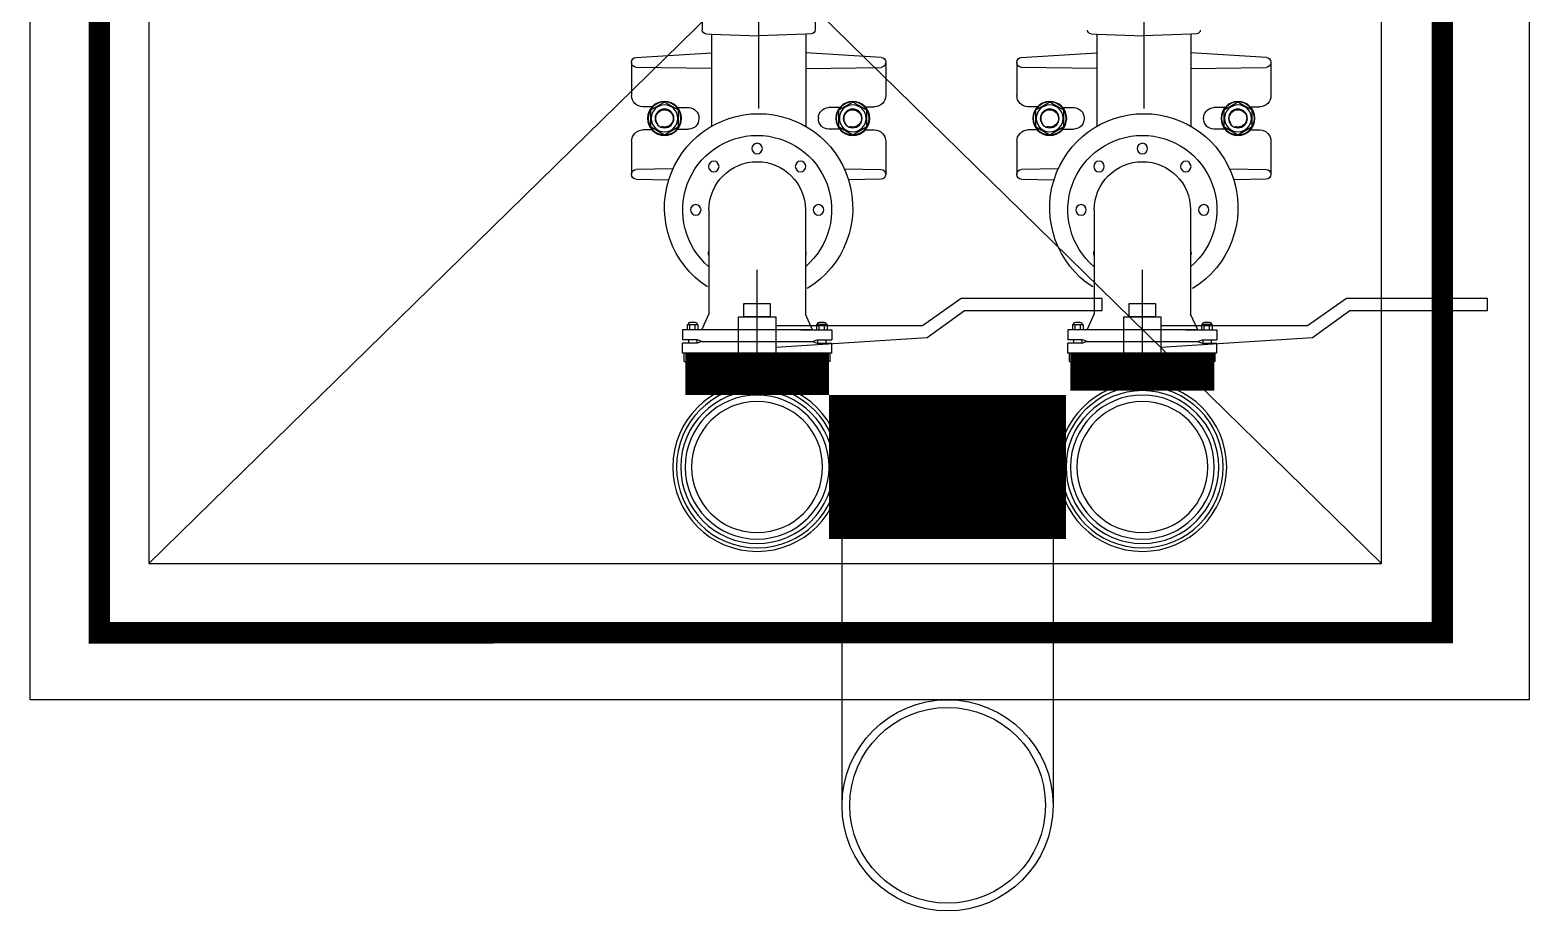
# Model space of a CAD drawing. Header units: metres. Extents: x 4626 to 5839, y 1264 to 1407.
# Drawn here: x 5813.248 to 5814.03, y 1295.098 to 1295.557 of the extents above; entities that cross this region are included whole.
import ezdxf

# ---------------------------------------------------------------- set-up
doc = ezdxf.new("R2010")
doc.units = ezdxf.units.M
doc.layers.get('0').update_dxf_attribs({"lineweight": 9})
doc.layers.add('AMR_IS_Cloaca Primaria', color=7, linetype='Continuous', lineweight=25, true_color=0xa50000)

# ---------------------------------------------------------------- blocks, each defined once
blk = doc.blocks.new('bajada-75')
at = {"linetype": 'Continuous'}
for radius in [0.04209, 0.0398, 0.0375]:
    blk.add_circle((0, 0), radius, dxfattribs=at)
blk = doc.blocks.new('pbp')
for p, q in [((4948.5822, 841.31162), (4948.5822, 840.54202)), ((4949.36351, 841.31162), (4949.36351, 840.54202)), ((4948.65906, 841.24147), (4949.30158, 840.613)), ((4949.30158, 841.24147), (4948.65906, 840.613)), ((4948.78295, 841.17813), (4948.78295, 840.84994)), ((4948.98373, 841.17813), (4948.98373, 840.84994)), ((4948.9543, 840.8973), (4948.9543, 840.89084)), ((4949.01316, 840.8973), (4949.01316, 840.89084)), ((4948.7554, 840.88888), (4948.75842, 840.88876)), ((4948.75842, 840.88876), (4948.78295, 840.88774)), ((4948.75842, 840.88876), (4948.75842, 840.87897)), ((4948.80748, 840.88876), (4948.78295, 840.88774)), ((4948.8105, 840.88888), (4948.80748, 840.88876)), ((4948.80748, 840.88876), (4948.80748, 840.87897)), ((4948.95618, 840.88888), (4948.9592, 840.88876)), ((4948.9592, 840.88876), (4948.9592, 840.87897)), ((4948.9592, 840.88876), (4948.98373, 840.88774)), ((4949.00826, 840.88876), (4948.98373, 840.88774)), ((4949.01128, 840.88888), (4949.00826, 840.88876)), ((4949.00826, 840.88876), (4949.00826, 840.87897)), ((4948.71672, 840.8741), (4948.71672, 840.85673)), ((4948.71903, 840.87654), (4948.75842, 840.87897)), ((4948.75842, 840.87897), (4948.75842, 840.84069)), ((4948.80748, 840.87897), (4948.80748, 840.84069)), ((4948.84687, 840.87654), (4948.80748, 840.87897)), ((4948.84918, 840.8741), (4948.84918, 840.85673)), ((4948.91751, 840.8741), (4948.91751, 840.85673)), ((4948.91981, 840.87654), (4948.9592, 840.87897)), ((4948.9592, 840.87897), (4948.9592, 840.84069)), ((4949.04765, 840.87654), (4949.00826, 840.87897)), ((4949.00826, 840.87897), (4949.00826, 840.84069)), ((4949.04996, 840.8741), (4949.04996, 840.85673)), ((4948.75842, 840.87082), (4948.71914, 840.8714)), ((4948.80748, 840.87082), (4948.84676, 840.8714)), ((4948.9592, 840.87082), (4948.91992, 840.8714)), ((4949.00826, 840.87082), (4949.04754, 840.8714)), ((4948.72737, 840.85076), (4948.72251, 840.85085)), ((4948.72654, 840.84906), (4948.73389, 840.85331)), ((4948.73389, 840.85331), (4948.74125, 840.84906)), ((4948.74061, 840.85054), (4948.74651, 840.85043)), ((4948.82529, 840.85054), (4948.81939, 840.85043)), ((4948.82465, 840.84906), (4948.83201, 840.85331)), ((4948.83201, 840.85331), (4948.83936, 840.84906)), ((4948.83853, 840.85076), (4948.84339, 840.85085)), ((4948.92816, 840.85076), (4948.92329, 840.85085)), ((4948.92732, 840.84906), (4948.93468, 840.85331)), ((4948.93468, 840.85331), (4948.94203, 840.84906)), ((4948.94139, 840.85054), (4948.94729, 840.85043)), ((4949.02607, 840.85054), (4949.02017, 840.85043)), ((4949.02543, 840.84906), (4949.03279, 840.85331)), ((4949.03279, 840.85331), (4949.04015, 840.84906)), ((4949.03931, 840.85076), (4949.04417, 840.85085)), ((4948.72654, 840.84056), (4948.72654, 840.84906)), ((4948.74125, 840.84906), (4948.74125, 840.84056)), ((4948.7518, 840.84503), (4948.7518, 840.84459)), ((4948.8141, 840.84503), (4948.8141, 840.84459)), ((4948.82465, 840.84056), (4948.82465, 840.84906)), ((4948.83936, 840.84906), (4948.83936, 840.84056)), ((4948.92732, 840.84056), (4948.92732, 840.84906)), ((4948.94203, 840.84906), (4948.94203, 840.84056)), ((4948.95258, 840.84503), (4948.95258, 840.84459)), ((4949.01488, 840.84503), (4949.01488, 840.84459)), ((4949.02543, 840.84056), (4949.02543, 840.84906)), ((4949.04015, 840.84906), (4949.04015, 840.84056)), ((4948.72737, 840.83886), (4948.72251, 840.83877)), ((4948.73389, 840.83631), (4948.72654, 840.84056)), ((4948.74125, 840.84056), (4948.73389, 840.83631)), ((4948.74064, 840.83912), (4948.74648, 840.8392)), ((4948.82526, 840.83912), (4948.81942, 840.8392)), ((4948.83201, 840.83631), (4948.82465, 840.84056)), ((4948.83936, 840.84056), (4948.83201, 840.83631)), ((4948.83853, 840.83886), (4948.84339, 840.83877)), ((4948.92816, 840.83886), (4948.92329, 840.83877)), ((4948.93468, 840.83631), (4948.92732, 840.84056)), ((4948.94203, 840.84056), (4948.93468, 840.83631)), ((4948.94142, 840.83912), (4948.94726, 840.8392)), ((4949.02604, 840.83912), (4949.0202, 840.8392)), ((4949.03279, 840.83631), (4949.02543, 840.84056)), ((4949.04015, 840.84056), (4949.03279, 840.83631)), ((4949.03931, 840.83886), (4949.04417, 840.83877)), ((4948.71672, 840.83289), (4948.71672, 840.81563)), ((4948.84918, 840.83289), (4948.84918, 840.81563)), ((4948.91751, 840.83289), (4948.91751, 840.81563)), ((4949.04996, 840.83289), (4949.04996, 840.81563)), ((4948.71913, 840.81317), (4948.73614, 840.81286)), ((4948.73829, 840.8185), (4948.71914, 840.81822)), ((4948.82761, 840.8185), (4948.84676, 840.81822)), ((4948.84677, 840.81317), (4948.82977, 840.81286)), ((4948.91991, 840.81317), (4948.93692, 840.81286)), ((4948.93907, 840.8185), (4948.91992, 840.81822)), ((4949.02839, 840.8185), (4949.04754, 840.81822)), ((4949.04755, 840.81317), (4949.03055, 840.81286)), ((4948.75861, 840.79715), (4948.75861, 840.74282)), ((4948.80884, 840.79715), (4948.80884, 840.74282)), ((4948.95939, 840.79715), (4948.95939, 840.74282)), ((4949.00962, 840.79715), (4949.00962, 840.74282)), ((4948.7549, 840.73466), (4948.75861, 840.74282)), ((4948.81255, 840.73466), (4948.80884, 840.74282)), ((4948.95568, 840.73466), (4948.95939, 840.74282)), ((4949.01333, 840.73466), (4949.00962, 840.74282)), ((4948.74488, 840.73466), (4948.74488, 840.72952)), ((4948.76099, 840.73466), (4948.74488, 840.73466)), ((4948.7473, 840.73744), (4948.75286, 840.73744)), ((4948.7473, 840.73744), (4948.7473, 840.73466)), ((4948.74791, 840.73828), (4948.74791, 840.73744)), ((4948.74869, 840.73466), (4948.74869, 840.73744)), ((4948.75147, 840.73466), (4948.75147, 840.73744)), ((4948.75225, 840.73828), (4948.75225, 840.73744)), ((4948.75286, 840.73744), (4948.75286, 840.73466)), ((4948.75494, 840.73466), (4948.82257, 840.73466)), ((4948.81459, 840.73744), (4948.81459, 840.73466)), ((4948.82015, 840.73744), (4948.81459, 840.73744)), ((4948.8152, 840.73828), (4948.8152, 840.73744)), ((4948.81598, 840.73466), (4948.81598, 840.73744)), ((4948.81876, 840.73466), (4948.81876, 840.73744)), ((4948.81954, 840.73828), (4948.81954, 840.73744)), ((4948.82015, 840.73744), (4948.82015, 840.73466)), ((4948.82257, 840.73466), (4948.82257, 840.72952)), ((4948.94566, 840.73466), (4948.94566, 840.72952)), ((4948.96177, 840.73466), (4948.94566, 840.73466)), ((4948.94808, 840.73744), (4948.95364, 840.73744)), ((4948.94808, 840.73744), (4948.94808, 840.73466)), ((4948.94869, 840.73828), (4948.94869, 840.73744)), ((4948.94947, 840.73466), (4948.94947, 840.73744)), ((4948.95225, 840.73466), (4948.95225, 840.73744)), ((4948.95303, 840.73828), (4948.95303, 840.73744)), ((4948.95364, 840.73744), (4948.95364, 840.73466)), ((4948.95572, 840.73466), (4949.02335, 840.73466)), ((4949.01537, 840.73744), (4949.01537, 840.73466)), ((4949.02093, 840.73744), (4949.01537, 840.73744)), ((4949.01598, 840.73828), (4949.01598, 840.73744)), ((4949.01676, 840.73466), (4949.01676, 840.73744)), ((4949.01954, 840.73466), (4949.01954, 840.73744)), ((4949.02032, 840.73828), (4949.02032, 840.73744)), ((4949.02093, 840.73744), (4949.02093, 840.73466)), ((4949.02335, 840.73466), (4949.02335, 840.72952)), ((4948.75247, 840.72952), (4948.74488, 840.72952)), ((4948.75247, 840.72769), (4948.74488, 840.72769)), ((4948.74488, 840.72255), (4948.74488, 840.72769)), ((4948.74791, 840.72952), (4948.74791, 840.72769)), ((4948.75225, 840.72952), (4948.75225, 840.72769)), ((4948.75494, 840.72861), (4948.75247, 840.72952)), ((4948.75494, 840.72861), (4948.75247, 840.72769)), ((4948.81251, 840.72861), (4948.75494, 840.72861)), ((4948.81251, 840.72861), (4948.81498, 840.72952)), ((4948.81251, 840.72861), (4948.81498, 840.72769)), ((4948.81498, 840.72952), (4948.82257, 840.72952)), ((4948.81498, 840.72769), (4948.82257, 840.72769)), ((4948.8152, 840.72952), (4948.8152, 840.72769)), ((4948.81954, 840.72952), (4948.81954, 840.72769)), ((4948.82257, 840.72255), (4948.82257, 840.72769)), ((4948.95325, 840.72952), (4948.94566, 840.72952)), ((4948.95325, 840.72769), (4948.94566, 840.72769)), ((4948.94566, 840.72255), (4948.94566, 840.72769)), ((4948.94869, 840.72952), (4948.94869, 840.72769)), ((4948.95303, 840.72952), (4948.95303, 840.72769)), ((4948.95572, 840.72861), (4948.95325, 840.72952)), ((4948.95572, 840.72861), (4948.95325, 840.72769)), ((4949.01329, 840.72861), (4948.95572, 840.72861)), ((4949.01329, 840.72861), (4949.01576, 840.72952)), ((4949.01329, 840.72861), (4949.01576, 840.72769)), ((4949.01576, 840.72952), (4949.02335, 840.72952)), ((4949.01576, 840.72769), (4949.02335, 840.72769)), ((4949.01598, 840.72952), (4949.01598, 840.72769)), ((4949.02032, 840.72952), (4949.02032, 840.72769)), ((4949.02335, 840.72255), (4949.02335, 840.72769)), ((4948.74488, 840.72255), (4948.82257, 840.72255)), ((4948.74574, 840.71821), (4948.74574, 840.72255)), ((4948.74574, 840.71821), (4948.75442, 840.71821)), ((4948.74791, 840.72255), (4948.74791, 840.71821)), ((4948.75225, 840.72255), (4948.75225, 840.71821)), ((4948.75442, 840.71821), (4948.75442, 840.72255)), ((4948.81303, 840.71821), (4948.81303, 840.72255)), ((4948.82171, 840.71821), (4948.81303, 840.71821)), ((4948.8152, 840.72255), (4948.8152, 840.71821)), ((4948.81954, 840.72255), (4948.81954, 840.71821)), ((4948.82171, 840.71821), (4948.82171, 840.72255)), ((4948.94566, 840.72255), (4949.02335, 840.72255)), ((4948.94652, 840.71821), (4948.94652, 840.72255)), ((4948.94652, 840.71821), (4948.9552, 840.71821)), ((4948.94869, 840.72255), (4948.94869, 840.71821)), ((4948.95303, 840.72255), (4948.95303, 840.71821)), ((4948.9552, 840.71821), (4948.9552, 840.72255)), ((4949.01381, 840.71821), (4949.01381, 840.72255)), ((4949.02249, 840.71821), (4949.01381, 840.71821)), ((4949.01598, 840.72255), (4949.01598, 840.71821)), ((4949.02032, 840.72255), (4949.02032, 840.71821)), ((4949.02249, 840.71821), (4949.02249, 840.72255))]:
    blk.add_line(p, q)
at = {"const_width": 0.0111}
blk.add_lwpolyline([(4948.62734, 841.27686), (4948.62734, 840.57686), (4949.32734, 840.57686), (4949.32734, 841.27686)], close=True, dxfattribs=at)
blk.add_lwpolyline([(4949.30158, 841.24147), (4949.30158, 840.613), (4948.65906, 840.613), (4948.65906, 841.24147)], close=True)
at = {"const_width": 0.075}
for points in [[(4948.78372, 840.72255), (4948.78372, 840.70303)], [(4948.98451, 840.72255), (4948.98451, 840.70073)], [(4948.94701, 840.66323), (4948.82352, 840.66323)]]:
    blk.add_lwpolyline(points, dxfattribs=at)
blk.add_lwpolyline([(4948.5822, 840.54202), (4949.36351, 840.54202)])
for centre, radius in [((4948.73389, 840.84481), 0.00883), ((4948.73389, 840.84481), 0.00858), ((4948.73389, 840.84481), 0.00699), ((4948.83201, 840.84481), 0.00883), ((4948.83201, 840.84481), 0.00858), ((4948.83201, 840.84481), 0.00699), ((4948.93468, 840.84481), 0.00883), ((4948.93468, 840.84481), 0.00858), ((4948.93468, 840.84481), 0.00699), ((4949.03279, 840.84481), 0.00883), ((4949.03279, 840.84481), 0.00858), ((4949.03279, 840.84481), 0.00699), ((4948.73389, 840.84481), 0.00491), ((4948.83201, 840.84481), 0.00491), ((4948.93468, 840.84481), 0.00491), ((4949.03279, 840.84481), 0.00491), ((4948.78372, 840.82912), 0.00274), ((4948.98451, 840.82912), 0.00274), ((4948.76112, 840.81976), 0.00274), ((4948.80633, 840.81976), 0.00274), ((4948.9619, 840.81976), 0.00274), ((4949.00711, 840.81976), 0.00274), ((4948.75175, 840.79715), 0.00274), ((4948.8157, 840.79715), 0.00274), ((4948.95253, 840.79715), 0.00274), ((4949.01648, 840.79715), 0.00274)]:
    blk.add_circle(centre, radius)
for centre, radius, start, end in [((4948.75548, 840.89084), 0.00196, 180, 267.62422), ((4948.81042, 840.89084), 0.00196, 272.37578, 0), ((4948.95626, 840.89084), 0.00196, 180, 267.62422), ((4949.0112, 840.89084), 0.00196, 272.37578, 0), ((4948.71918, 840.8741), 0.00245, 93.52438, 180), ((4948.71918, 840.87385), 0.00245, 180, 269.1502), ((4948.84672, 840.87385), 0.00245, 270.8498, 0), ((4948.84672, 840.8741), 0.00245, 0, 86.47562), ((4948.91996, 840.8741), 0.00245, 93.52438, 180), ((4948.91996, 840.87385), 0.00245, 180, 269.1502), ((4949.0475, 840.87385), 0.00245, 270.8498, 0), ((4949.0475, 840.8741), 0.00245, 0, 86.47562), ((4948.72261, 840.85673), 0.00589, 180, 269.04516), ((4948.7464, 840.84503), 0.0054, 0, 88.89458), ((4948.8195, 840.84503), 0.0054, 91.10542, 180), ((4948.84329, 840.85673), 0.00589, 270.95484, 0), ((4948.92339, 840.85673), 0.00589, 180, 269.04516), ((4948.94718, 840.84503), 0.0054, 0, 88.89458), ((4949.02028, 840.84503), 0.0054, 91.10542, 180), ((4949.04407, 840.85673), 0.00589, 270.95484, 0), ((4948.73389, 840.84481), 0.00454, 324.57182, 289.57182), ((4948.78295, 840.79821), 0.04906, 17.38463, 162.61537), ((4948.7464, 840.84459), 0.0054, 270.79134, 0), ((4948.8195, 840.84459), 0.0054, 180, 269.20866), ((4948.83201, 840.84481), 0.00454, 324.57182, 289.57182), ((4948.93468, 840.84481), 0.00454, 324.57182, 289.57182), ((4948.98373, 840.79821), 0.04906, 17.38463, 162.61537), ((4948.94718, 840.84459), 0.0054, 270.79134, 0), ((4949.02028, 840.84459), 0.0054, 180, 269.20866), ((4949.03279, 840.84481), 0.00454, 324.57182, 289.57182), ((4948.72261, 840.83289), 0.00589, 90.95484, 180), ((4948.78372, 840.79715), 0.03883, 310.30998, 229.69002), ((4948.84329, 840.83289), 0.00589, 0, 89.04516), ((4948.92339, 840.83289), 0.00589, 90.95484, 180), ((4948.98451, 840.79715), 0.03883, 310.30998, 229.69002), ((4949.04407, 840.83289), 0.00589, 0, 89.04516), ((4948.78372, 840.79715), 0.02512, 0, 180), ((4948.98451, 840.79715), 0.02512, 0, 180), ((4948.71918, 840.81577), 0.00245, 90.8498, 180), ((4948.71918, 840.81563), 0.00245, 180, 268.95747), ((4948.78295, 840.79821), 0.04906, 162.61537, 238.89884), ((4948.78295, 840.79821), 0.04906, 302.94081, 17.38463), ((4948.84672, 840.81577), 0.00245, 0, 89.1502), ((4948.84672, 840.81563), 0.00245, 271.04253, 0), ((4948.91996, 840.81577), 0.00245, 90.8498, 180), ((4948.91996, 840.81563), 0.00245, 180, 268.95747), ((4948.98373, 840.79821), 0.04906, 162.61537, 238.89884), ((4948.98373, 840.79821), 0.04906, 302.94081, 17.38463), ((4949.0475, 840.81577), 0.00245, 0, 89.1502), ((4949.0475, 840.81563), 0.00245, 271.04253, 0), ((4948.76112, 840.77454), 0.00274, 156.27505, 203.72495), ((4948.80633, 840.77454), 0.00274, 336.27505, 23.72495), ((4948.9619, 840.77454), 0.00274, 156.27505, 203.72495), ((4949.00711, 840.77454), 0.00274, 336.27505, 23.72495), ((4948.75008, 840.7329), 0.0058, 68.0257, 111.9743), ((4948.81737, 840.7329), 0.0058, 68.0257, 111.9743), ((4948.95086, 840.7329), 0.0058, 68.0257, 111.9743), ((4949.01815, 840.7329), 0.0058, 68.0257, 111.9743)]:
    blk.add_arc(centre, radius, start, end)
at = {"ltscale": 0.015, "rotation": 90}
for p in [(4948.78372, 840.66323), (4948.98451, 840.66323)]:
    blk.add_blockref('bajada-75', p, dxfattribs=at)
blk = doc.blocks.new('llp cloacal')
at = {"linetype": 'Continuous'}
blk.add_line((0, -0.02467), (0, -0.05768), dxfattribs=at)
for points in [[(0.00698, -0.02381), (-0.00698, -0.02381), (-0.00698, -0.03191), (0.00698, -0.03191)], [(0.00544, -0.03191), (-0.00544, -0.03191), (-0.00544, -0.04387), (0.00544, -0.04387)], [(0.00385, -0.04387), (-0.00385, -0.04387), (-0.00385, -0.04776), (0.00385, -0.04776)]]:
    blk.add_lwpolyline(points, close=True, dxfattribs=at)
blk.add_lwpolyline([(0.00544, -0.03508), (0.04974, -0.03789), (0.06071, -0.04572), (0.10093, -0.04572), (0.10093, -0.04927), (0.05972, -0.04927), (0.04834, -0.04123), (0.00544, -0.04123)], dxfattribs=at)
for radius in [0.02467, 0.01917]:
    blk.add_circle((0, 0), radius, dxfattribs=at)

msp = doc.modelspace()

# ---------------------------------------------------------------- linework, layer by layer
at = {"layer": 'AMR_IS_Cloaca Primaria'}
for points in [[(5813.67155, 1295.15291), (5813.67155, 1295.32913)], [(5813.78156, 1295.32913), (5813.78156, 1295.15271)]]:
    msp.add_lwpolyline(points, dxfattribs=at)
for radius in [0.055, 0.051]:
    msp.add_circle((5813.72656, 1295.15291), radius, dxfattribs=at)

# ---------------------------------------------------------------- block references
at = {"layer": 'AMR_IS_Cloaca Primaria', "xscale": -1, "rotation": 4.375531137412735e-07}
msp.add_blockref('pbp', (10762.61183, 454.66593), dxfattribs=at)
at = {"layer": 'AMR_IS_Cloaca Primaria', "xscale": -1.781603743565938, "yscale": 1.781603743565938, "zscale": 1.781603743566028, "rotation": 180}
for p in [(5813.62731, 1295.32913), (5813.8281, 1295.32913)]:
    msp.add_blockref('llp cloacal', p, dxfattribs=at)

doc.saveas('drawing.dxf')
